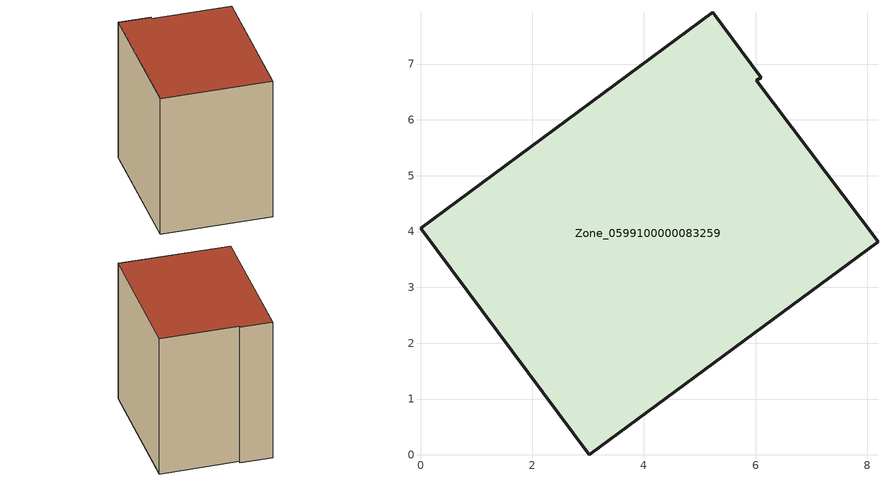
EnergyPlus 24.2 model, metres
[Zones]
Zone_0599100000083259
 floor ground (C_G): 6.11,6.75 6.02,6.71 8.19,3.82 3.02,0 0,4.06 5.23,7.93 z0
 wall outside (C_F): 6.11,6.75 5.23,7.93 0,4.06 3.02,0 8.19,3.82 6.02,6.71 6.11,6.75 z0:6.88
 roof outside (C_R): 6.02,6.71 6.11,6.75 5.23,7.93 0,4.06 3.02,0 8.19,3.82 z6.88
[BUILDING]
Pand.0599100000083259: North Axis=0; Terrain=City; Loads Convergence Tolerance Value=0.04; Temperature Convergence Tolerance Value=0.4; Solar Distribution=FullExterior; Maximum Number of Warmup Days=25; Minimum Number of Warmup Days=1
[Site:Location]
Rotterdam.The.Hague.AP_ZH_NLD Design_Conditions: Latitude=51.96; Longitude=4.45; Time Zone=1; Elevation=-4.5
[SITE:GROUNDTEMPERATURE:BUILDINGSURFACE]
18, 18, 18, 18, 18, 18, 18, 18, 18, 18, 18, 18
[MATERIAL] Thermal Absorptance=0.9; Solar Absorptance=0.7; Visible Absorptance=0.7
Name | Roughness | Thickness | Conductivity | Density | Specific Heat
G.TI.1946 | MediumSmooth | 0.15 | 1 | 540 | 1210
F.TI.1946 | Rough | 0.3 | 0.857143 | 1920 | 840
R.TI.1946 | MediumRough | 0.2 | 0.1 | 1500 | 1000
[CONSTRUCTION]
C_G: G.TI.1946
C_F: F.TI.1946
C_R: R.TI.1946
[ZONE]
Zone_0599100000083259: Type=1; Multiplier=1; Ceiling Height=Autocalculate; Volume=Autocalculate; Floor Area=autocalculate; Part of Total Floor Area=Yes
[ZONEINFILTRATION:DESIGNFLOWRATE]
Infil_Zone_0599100000083259: Zone or ZoneList or Space or SpaceList=Zone_0599100000083259; Schedule=AlwaysOn; Design Flow Rate Calculation Method=Flow/Area; Flow Rate per Floor Area=0.003; Constant Term Coefficient=1; Temperature Term Coefficient=0; Velocity Term Coefficient=0; Velocity Squared Term Coefficient=0
[HVACTEMPLATE:ZONE:IDEALLOADSAIRSYSTEM]
Zone_0599100000083259: Maximum Heating Supply Air Temperature=50; Minimum Cooling Supply Air Temperature=13; Maximum Heating Supply Air Humidity Ratio=0.0156; Minimum Cooling Supply Air Humidity Ratio=0.0077; Heating Limit=NoLimit; Cooling Limit=NoLimit; Dehumidification Control Type=ConstantSensibleHeatRatio; Cooling Sensible Heat Ratio=0.7; Dehumidification Setpoint=60; Humidification Control Type=None; Humidification Setpoint=30; Outdoor Air Method=None; Outdoor Air Flow Rate per Person=0.00944; Outdoor Air Flow Rate per Zone Floor Area=0; Outdoor Air Flow Rate per Zone=0; Demand Controlled Ventilation Type=None; Outdoor Air Economizer Type=NoEconomizer; Heat Recovery Type=None; Sensible Heat Recovery Effectiveness=0.7; Latent Heat Recovery Effectiveness=0.65
[ZONECONTROL:THERMOSTAT]
ThermostatControl_Zone_0599100000083259: Zone or ZoneList=Zone_0599100000083259; Control Type Schedule=DualSetpointControlType; Control 1=Thermostat_Zone_0599100000083259; Temperature Difference Between Cutout And Setpoint=0
[THERMOSTATSETPOINT:DUALSETPOINT]
Thermostat_Zone_0599100000083259: Heating Setpoint Temperature Schedule=HeatingSetpoint_Zone_0599100000083259; Cooling Setpoint Temperature Schedule=CoolingSetpoint_Zone_0599100000083259
[SCHEDULE:COMPACT]
HeatingSetpoint_Zone_0599100000083259: Through: 12/31, For: AllDays, Until: 24:00, 21
CoolingSetpoint_Zone_0599100000083259: Through: 12/31, For: AllDays, Until: 24:00, 24
DualSetpointControlType: Through: 12/31, For: AllDays, Until: 24:00, 4
AlwaysOn: Through: 12/31, For: AllDays, Until: 24:00, 1
